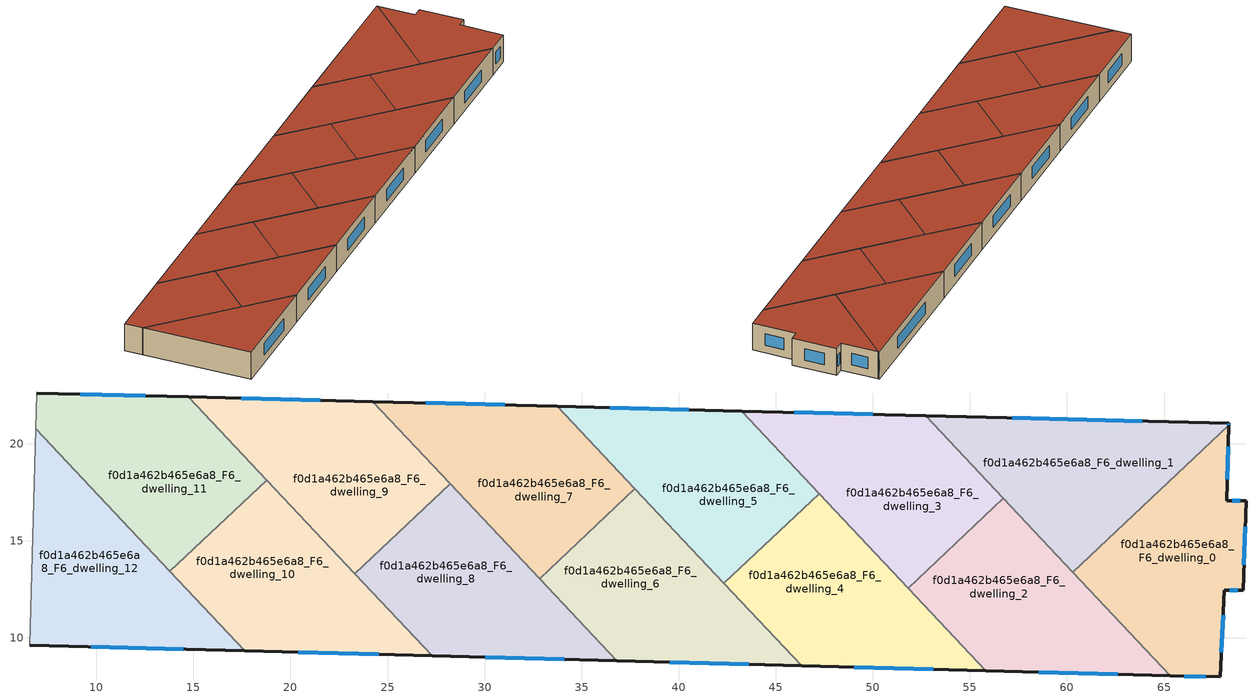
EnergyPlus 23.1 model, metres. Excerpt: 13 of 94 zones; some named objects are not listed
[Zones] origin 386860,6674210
f0d1a462b465e6a8_F6_dwelling_0
 floor to f0d1a462b465e6a8_F5_dwelling_0 (EU_floor_Construction): 68.34,20.94 68.22,17.07 69.22,17.04 69.07,12.44 68.1,12.45 67.88,7.98 65.32,8.05 60.3,13.37 z18
 wall outside (EU_wall_Construction): 65.32,8.05 67.88,7.98 68.1,12.45 69.07,12.44 69.22,17.04 68.22,17.07 68.34,20.94 z18:21
 wall to f0d1a462b465e6a8_F6_dwelling_1 (EU_wall_Construction): 68.34,20.94 60.3,13.37 z18:21
 wall to f0d1a462b465e6a8_F6_dwelling_2 (EU_wall_Construction): 60.3,13.37 65.32,8.05 z18:21
 window (EU_Window_Construction): 68.25,18.17 68.31,19.83 / 68.94,17.05 68.51,17.06 / 69.11,13.75 69.18,15.73 / 68.38,12.44 68.79,12.44 / 67.95,9.26 68.04,11.17 / 66.05,8.03 67.15,8 z18.86:20.14
 roof outside (EU_roof_Construction): 67.88,7.98 68.1,12.45 69.07,12.44 69.22,17.04 68.22,17.07 68.34,20.94 60.3,13.37 65.32,8.05 z21
f0d1a462b465e6a8_F6_dwelling_1
 floor to f0d1a462b465e6a8_F5_dwelling_1 (EU_floor_Construction): 68.35,21.04 68.34,20.94 60.3,13.37 52.71,21.44 z18
 wall outside (EU_wall_Construction): 68.34,20.94 68.35,21.04 52.71,21.44 z18:21
 wall to f0d1a462b465e6a8_F6_dwelling_3 (EU_wall_Construction): 52.71,21.44 56.73,17.18 z18:21
 wall to f0d1a462b465e6a8_F6_dwelling_2 (EU_wall_Construction): 56.73,17.18 60.3,13.37 z18:21
 window (EU_Window_Construction): 68.34,20.97 68.35,21.01 / 63.88,21.15 57.18,21.33 z18.86:20.14
 roof outside (EU_roof_Construction): 68.34,20.94 68.35,21.04 52.71,21.44 60.3,13.37 z21
f0d1a462b465e6a8_F6_dwelling_10
 floor to f0d1a462b465e6a8_F5_dwelling_10 (EU_floor_Construction): 18.78,18.12 27.3,9.07 17.65,9.32 13.79,13.42 z18
 wall outside (EU_wall_Construction): 17.65,9.32 27.3,9.07 z18:21
 wall to f0d1a462b465e6a8_F6_dwelling_11 (EU_wall_Construction): 18.78,18.12 13.79,13.42 z18:21
 wall to f0d1a462b465e6a8_F6_dwelling_12 (EU_wall_Construction): 13.79,13.42 17.65,9.32 z18:21
 wall to f0d1a462b465e6a8_F6_dwelling_9 (EU_wall_Construction): 23.32,13.3 18.78,18.12 z18:21
 wall to f0d1a462b465e6a8_F6_dwelling_8 (EU_wall_Construction): 27.3,9.07 23.32,13.3 z18:21
 window (EU_Window_Construction): 20.41,9.25 24.55,9.14 z18.86:20.14
 roof outside (EU_roof_Construction): 27.3,9.07 18.78,18.12 13.79,13.42 17.65,9.32 z21
f0d1a462b465e6a8_F6_dwelling_11
 floor to f0d1a462b465e6a8_F5_dwelling_11 (EU_floor_Construction): 14.75,22.41 18.78,18.12 13.79,13.42 6.87,20.77 6.92,22.61 z18
 wall outside (EU_wall_Construction): 14.75,22.41 6.92,22.61 z18:21
 wall adiabatic (EU_wall_Construction): 6.92,22.61 6.87,20.77 z18:21
 wall to f0d1a462b465e6a8_F6_dwelling_9 (EU_wall_Construction): 18.78,18.12 14.75,22.41 z18:21
 wall to f0d1a462b465e6a8_F6_dwelling_12 (EU_wall_Construction): 6.87,20.77 13.79,13.42 z18:21
 window (EU_Window_Construction): 12.51,22.46 9.16,22.55 z18.86:20.14
 roof outside (EU_roof_Construction): 18.78,18.12 14.75,22.41 6.92,22.61 6.87,20.77 13.79,13.42 z21
f0d1a462b465e6a8_F6_dwelling_12
 floor to f0d1a462b465e6a8_F5_dwelling_12 (EU_floor_Construction): 6.87,20.77 17.65,9.32 6.56,9.62 z18
 wall outside (EU_wall_Construction): 6.56,9.62 17.65,9.32 z18:21
 wall adiabatic (EU_wall_Construction): 6.87,20.77 6.56,9.62 z18:21
 window (EU_Window_Construction): 9.73,9.54 14.48,9.41 z18.86:20.14
 roof outside (EU_roof_Construction): 17.65,9.32 6.87,20.77 6.56,9.62 z21
f0d1a462b465e6a8_F6_dwelling_2
 floor to f0d1a462b465e6a8_F5_dwelling_2 (EU_floor_Construction): 56.72,17.18 65.32,8.05 55.83,8.3 51.82,12.56 z18
 wall outside (EU_wall_Construction): 55.83,8.3 65.32,8.05 z18:21
 wall to f0d1a462b465e6a8_F6_dwelling_4 (EU_wall_Construction): 51.82,12.56 55.83,8.3 z18:21
 wall to f0d1a462b465e6a8_F6_dwelling_3 (EU_wall_Construction): 56.72,17.18 51.82,12.56 z18:21
 window (EU_Window_Construction): 58.54,8.23 62.61,8.12 z18.86:20.14
 roof outside (EU_roof_Construction): 65.32,8.05 56.72,17.18 51.82,12.56 55.83,8.3 z21
f0d1a462b465e6a8_F6_dwelling_3
 floor to f0d1a462b465e6a8_F5_dwelling_3 (EU_floor_Construction): 52.71,21.44 56.72,17.18 51.82,12.56 43.23,21.68 z18
 wall outside (EU_wall_Construction): 52.71,21.44 43.23,21.68 z18:21
 wall to f0d1a462b465e6a8_F6_dwelling_5 (EU_wall_Construction): 43.23,21.68 47.24,17.43 z18:21
 wall to f0d1a462b465e6a8_F6_dwelling_4 (EU_wall_Construction): 47.24,17.43 51.82,12.56 z18:21
 window (EU_Window_Construction): 50,21.51 45.94,21.61 z18.86:20.14
 roof outside (EU_roof_Construction): 56.72,17.18 52.71,21.44 43.23,21.68 51.82,12.56 z21
f0d1a462b465e6a8_F6_dwelling_4
 floor to f0d1a462b465e6a8_F5_dwelling_4 (EU_floor_Construction): 47.24,17.43 55.83,8.3 46.33,8.56 42.33,12.8 z18
 wall outside (EU_wall_Construction): 46.33,8.56 55.83,8.3 z18:21
 wall to f0d1a462b465e6a8_F6_dwelling_5 (EU_wall_Construction): 47.24,17.43 42.33,12.8 z18:21
 wall to f0d1a462b465e6a8_F6_dwelling_6 (EU_wall_Construction): 42.33,12.8 46.33,8.56 z18:21
 window (EU_Window_Construction): 49.04,8.48 53.11,8.38 z18.86:20.14
 roof outside (EU_roof_Construction): 55.83,8.3 47.24,17.43 42.33,12.8 46.33,8.56 z21
f0d1a462b465e6a8_F6_dwelling_5
 floor to f0d1a462b465e6a8_F5_dwelling_5 (EU_floor_Construction): 43.23,21.68 47.24,17.43 42.33,12.8 33.75,21.92 z18
 wall outside (EU_wall_Construction): 43.23,21.68 33.75,21.92 z18:21
 wall to f0d1a462b465e6a8_F6_dwelling_7 (EU_wall_Construction): 33.75,21.92 37.74,17.68 z18:21
 wall to f0d1a462b465e6a8_F6_dwelling_6 (EU_wall_Construction): 37.74,17.68 42.33,12.8 z18:21
 window (EU_Window_Construction): 40.52,21.75 36.46,21.85 z18.86:20.14
 roof outside (EU_roof_Construction): 47.24,17.43 43.23,21.68 33.75,21.92 42.33,12.8 z21
f0d1a462b465e6a8_F6_dwelling_6
 floor to f0d1a462b465e6a8_F5_dwelling_6 (EU_floor_Construction): 37.74,17.68 46.33,8.56 36.82,8.81 32.83,13.05 z18
 wall outside (EU_wall_Construction): 36.82,8.81 46.33,8.56 z18:21
 wall to f0d1a462b465e6a8_F6_dwelling_7 (EU_wall_Construction): 37.74,17.68 32.83,13.05 z18:21
 wall to f0d1a462b465e6a8_F6_dwelling_8 (EU_wall_Construction): 32.83,13.05 36.82,8.81 z18:21
 window (EU_Window_Construction): 39.54,8.74 43.61,8.63 z18.86:20.14
 roof outside (EU_roof_Construction): 46.33,8.56 37.74,17.68 32.83,13.05 36.82,8.81 z21
f0d1a462b465e6a8_F6_dwelling_7
 floor to f0d1a462b465e6a8_F5_dwelling_7 (EU_floor_Construction): 33.75,21.92 37.74,17.68 32.83,13.05 24.25,22.17 z18
 wall outside (EU_wall_Construction): 33.75,21.92 24.25,22.17 z18:21
 wall to f0d1a462b465e6a8_F6_dwelling_9 (EU_wall_Construction): 24.25,22.17 28.24,17.93 z18:21
 wall to f0d1a462b465e6a8_F6_dwelling_8 (EU_wall_Construction): 28.24,17.93 32.83,13.05 z18:21
 window (EU_Window_Construction): 31.03,21.99 26.96,22.1 z18.86:20.14
 roof outside (EU_roof_Construction): 37.74,17.68 33.75,21.92 24.25,22.17 32.83,13.05 z21
f0d1a462b465e6a8_F6_dwelling_8
 floor to f0d1a462b465e6a8_F5_dwelling_8 (EU_floor_Construction): 28.24,17.93 36.82,8.81 27.3,9.07 23.32,13.3 z18
 wall outside (EU_wall_Construction): 27.3,9.07 36.82,8.81 z18:21
 wall to f0d1a462b465e6a8_F6_dwelling_9 (EU_wall_Construction): 28.24,17.93 23.32,13.3 z18:21
 window (EU_Window_Construction): 30.02,8.99 34.1,8.88 z18.86:20.14
 roof outside (EU_roof_Construction): 36.82,8.81 28.24,17.93 23.32,13.3 27.3,9.07 z21
f0d1a462b465e6a8_F6_dwelling_9
 floor to f0d1a462b465e6a8_F5_dwelling_9 (EU_floor_Construction): 24.25,22.17 28.24,17.93 23.32,13.3 14.75,22.41 z18
 wall outside (EU_wall_Construction): 24.25,22.17 14.75,22.41 z18:21
 window (EU_Window_Construction): 21.53,22.23 17.46,22.34 z18.86:20.14
 roof outside (EU_roof_Construction): 28.24,17.93 24.25,22.17 14.75,22.41 23.32,13.3 z21
[Building]
EU S2 Campaign: North Axis=0; Terrain=City; Solar Distribution=FullExterior
[Site:Location]
Helsinki-Vantaa.AP: Latitude=60.317; Longitude=24.963; Time Zone=2; Elevation=54.6
[SizingPeriod:WeatherFileDays]
AnnualSizingPeriod: Begin Month=1; Begin Day of Month=1; End Month=12; End Day of Month=31; Day of Week for Start Day=Monday; Use Weather File Daylight Saving Period=No; Use Weather File Rain and Snow Indicators=No
[MATERIAL]
EU_InternalMass_Material: Roughness=MediumRough; Thickness=0.1; Conductivity=1; Density=1800; Specific Heat=900; Thermal Absorptance=0.9; Solar Absorptance=0.7; Visible Absorptance=0.7
[MATERIAL:NOMASS] Roughness=MediumRough; Thermal Absorptance=0.9; Solar Absorptance=0.7; Visible Absorptance=0.7
Name | Thermal Resistance
EU_wall_NoMass | 1.10183
EU_roof_NoMass; EU_floor_NoMass | 1.70606
[WINDOWMATERIAL:SIMPLEGLAZINGSYSTEM]
EU_Window_SimpleGlazing: UFactor=3.11035; Solar Heat Gain Coefficient=0.8; Visible Transmittance=0.8
[CONSTRUCTION]
EU_wall_Construction: EU_wall_NoMass
EU_roof_Construction: EU_roof_NoMass
EU_floor_Construction: EU_floor_NoMass
EU_Window_Construction: EU_Window_SimpleGlazing
EU_InternalMass_Construction: EU_InternalMass_Material
[ZONE] Type=1; Multiplier=1; Ceiling Height=autocalculate; Floor Area=autocalculate; Part of Total Floor Area=Yes
Name | Volume
f0d1a462b465e6a8_F6_dwelling_0 | 185.725
f0d1a462b465e6a8_F6_dwelling_1; f0d1a462b465e6a8_F6_dwelling_5 | 185.736
f0d1a462b465e6a8_F6_dwelling_10 | 185.727
f0d1a462b465e6a8_F6_dwelling_11 | 185.731
f0d1a462b465e6a8_F6_dwelling_12 | 185.738
f0d1a462b465e6a8_F6_dwelling_2 | 185.713
f0d1a462b465e6a8_F6_dwelling_3; f0d1a462b465e6a8_F6_dwelling_6 | 185.733
f0d1a462b465e6a8_F6_dwelling_4 | 185.744
f0d1a462b465e6a8_F6_dwelling_7 | 185.737
f0d1a462b465e6a8_F6_dwelling_8 | 185.714
f0d1a462b465e6a8_F6_dwelling_9 | 185.728
[INTERNALMASS] Construction=EU_InternalMass_Construction
Name | Zone or ZoneList | Surface Area
f0d1a462b465e6a8_F6_dwelling_0_EU_InternalMass | f0d1a462b465e6a8_F6_dwelling_0 | 61.9085
f0d1a462b465e6a8_F6_dwelling_1_EU_InternalMass | f0d1a462b465e6a8_F6_dwelling_1 | 61.9151
f0d1a462b465e6a8_F6_dwelling_2_EU_InternalMass | f0d1a462b465e6a8_F6_dwelling_2 | 61.9043
f0d1a462b465e6a8_F6_dwelling_3_EU_InternalMass | f0d1a462b465e6a8_F6_dwelling_3 | 61.9117
f0d1a462b465e6a8_F6_dwelling_4_EU_InternalMass | f0d1a462b465e6a8_F6_dwelling_4 | 61.9142
f0d1a462b465e6a8_F6_dwelling_5_EU_InternalMass | f0d1a462b465e6a8_F6_dwelling_5 | 61.9121
f0d1a462b465e6a8_F6_dwelling_6_EU_InternalMass | f0d1a462b465e6a8_F6_dwelling_6 | 61.9106
f0d1a462b465e6a8_F6_dwelling_7_EU_InternalMass | f0d1a462b465e6a8_F6_dwelling_7 | 61.9128
f0d1a462b465e6a8_F6_dwelling_8_EU_InternalMass | f0d1a462b465e6a8_F6_dwelling_8 | 61.9069
f0d1a462b465e6a8_F6_dwelling_9_EU_InternalMass | f0d1a462b465e6a8_F6_dwelling_9 | 61.909
f0d1a462b465e6a8_F6_dwelling_10_EU_InternalMass | f0d1a462b465e6a8_F6_dwelling_10 | 61.91
f0d1a462b465e6a8_F6_dwelling_11_EU_InternalMass | f0d1a462b465e6a8_F6_dwelling_11 | 61.912
f0d1a462b465e6a8_F6_dwelling_12_EU_InternalMass | f0d1a462b465e6a8_F6_dwelling_12 | 61.9128
[OTHEREQUIPMENT] Fuel Type=Electricity; Design Level Calculation Method=Watts/Area; Power per Zone Floor Area=1; Fraction Latent=0; Fraction Radiant=0; Fraction Lost=0; Carbon Dioxide Generation Rate=0; EndUse Subcategory=EU_Step8_InternalGains
Name | Zone or ZoneList or Space or SpaceList | Schedule
EU_Step8_InternalGain_f0d1a462b465e6a8_F6_dwelling_0_f000 | f0d1a462b465e6a8_F6_dwelling_0 | EU_Step8_GainSchedule_f0d1a462b465e6a8_F6_dwelling_0_f000
EU_Step8_InternalGain_f0d1a462b465e6a8_F6_dwelling_1_f000 | f0d1a462b465e6a8_F6_dwelling_1 | EU_Step8_GainSchedule_f0d1a462b465e6a8_F6_dwelling_1_f000
EU_Step8_InternalGain_f0d1a462b465e6a8_F6_dwelling_2_f000 | f0d1a462b465e6a8_F6_dwelling_2 | EU_Step8_GainSchedule_f0d1a462b465e6a8_F6_dwelling_2_f000
EU_Step8_InternalGain_f0d1a462b465e6a8_F6_dwelling_3_f000 | f0d1a462b465e6a8_F6_dwelling_3 | EU_Step8_GainSchedule_f0d1a462b465e6a8_F6_dwelling_3_f000
EU_Step8_InternalGain_f0d1a462b465e6a8_F6_dwelling_4_f000 | f0d1a462b465e6a8_F6_dwelling_4 | EU_Step8_GainSchedule_f0d1a462b465e6a8_F6_dwelling_4_f000
EU_Step8_InternalGain_f0d1a462b465e6a8_F6_dwelling_5_f000 | f0d1a462b465e6a8_F6_dwelling_5 | EU_Step8_GainSchedule_f0d1a462b465e6a8_F6_dwelling_5_f000
EU_Step8_InternalGain_f0d1a462b465e6a8_F6_dwelling_6_f000 | f0d1a462b465e6a8_F6_dwelling_6 | EU_Step8_GainSchedule_f0d1a462b465e6a8_F6_dwelling_6_f000
EU_Step8_InternalGain_f0d1a462b465e6a8_F6_dwelling_7_f000 | f0d1a462b465e6a8_F6_dwelling_7 | EU_Step8_GainSchedule_f0d1a462b465e6a8_F6_dwelling_7_f000
EU_Step8_InternalGain_f0d1a462b465e6a8_F6_dwelling_8_f000 | f0d1a462b465e6a8_F6_dwelling_8 | EU_Step8_GainSchedule_f0d1a462b465e6a8_F6_dwelling_8_f000
EU_Step8_InternalGain_f0d1a462b465e6a8_F6_dwelling_9_f000 | f0d1a462b465e6a8_F6_dwelling_9 | EU_Step8_GainSchedule_f0d1a462b465e6a8_F6_dwelling_9_f000
EU_Step8_InternalGain_f0d1a462b465e6a8_F6_dwelling_10_f000 | f0d1a462b465e6a8_F6_dwelling_10 | EU_Step8_GainSchedule_f0d1a462b465e6a8_F6_dwelling_10_f000
EU_Step8_InternalGain_f0d1a462b465e6a8_F6_dwelling_11_f000 | f0d1a462b465e6a8_F6_dwelling_11 | EU_Step8_GainSchedule_f0d1a462b465e6a8_F6_dwelling_11_f000
EU_Step8_InternalGain_f0d1a462b465e6a8_F6_dwelling_12_f000 | f0d1a462b465e6a8_F6_dwelling_12 | EU_Step8_GainSchedule_f0d1a462b465e6a8_F6_dwelling_12_f000
[ZONEVENTILATION:DESIGNFLOWRATE] Schedule=EU_AlwaysOn; Design Flow Rate Calculation Method=AirChanges/Hour; Air Changes per Hour=0.756316; Ventilation Type=Natural; Fan Pressure Rise=0; Fan Total Efficiency=1; Constant Term Coefficient=1; Temperature Term Coefficient=0; Velocity Term Coefficient=0; Velocity Squared Term Coefficient=0; Minimum Indoor Temperature=-100; Maximum Indoor Temperature=100; Delta Temperature=-100; Minimum Outdoor Temperature=-100; Maximum Outdoor Temperature=100; Maximum Wind Speed=40
Name | Zone or ZoneList or Space or SpaceList
EU_ConstantAir_f0d1a462b465e6a8_F6_dwelling_0 | f0d1a462b465e6a8_F6_dwelling_0
EU_ConstantAir_f0d1a462b465e6a8_F6_dwelling_1 | f0d1a462b465e6a8_F6_dwelling_1
EU_ConstantAir_f0d1a462b465e6a8_F6_dwelling_2 | f0d1a462b465e6a8_F6_dwelling_2
EU_ConstantAir_f0d1a462b465e6a8_F6_dwelling_3 | f0d1a462b465e6a8_F6_dwelling_3
EU_ConstantAir_f0d1a462b465e6a8_F6_dwelling_4 | f0d1a462b465e6a8_F6_dwelling_4
EU_ConstantAir_f0d1a462b465e6a8_F6_dwelling_5 | f0d1a462b465e6a8_F6_dwelling_5
EU_ConstantAir_f0d1a462b465e6a8_F6_dwelling_6 | f0d1a462b465e6a8_F6_dwelling_6
EU_ConstantAir_f0d1a462b465e6a8_F6_dwelling_7 | f0d1a462b465e6a8_F6_dwelling_7
EU_ConstantAir_f0d1a462b465e6a8_F6_dwelling_8 | f0d1a462b465e6a8_F6_dwelling_8
EU_ConstantAir_f0d1a462b465e6a8_F6_dwelling_9 | f0d1a462b465e6a8_F6_dwelling_9
EU_ConstantAir_f0d1a462b465e6a8_F6_dwelling_10 | f0d1a462b465e6a8_F6_dwelling_10
EU_ConstantAir_f0d1a462b465e6a8_F6_dwelling_11 | f0d1a462b465e6a8_F6_dwelling_11
EU_ConstantAir_f0d1a462b465e6a8_F6_dwelling_12 | f0d1a462b465e6a8_F6_dwelling_12
[HVACTEMPLATE:ZONE:IDEALLOADSAIRSYSTEM] System Availability Schedule=EU_AlwaysOn; Maximum Heating Supply Air Temperature=50; Minimum Cooling Supply Air Temperature=13; Maximum Heating Supply Air Humidity Ratio=0.0156; Minimum Cooling Supply Air Humidity Ratio=0.0077; Heating Limit=NoLimit; Cooling Limit=NoLimit; Heating Availability Schedule=EU_AlwaysOn; Cooling Availability Schedule=EU_CoolingOff; Dehumidification Control Type=ConstantSensibleHeatRatio; Cooling Sensible Heat Ratio=0.7; Dehumidification Setpoint=60; Humidification Control Type=None; Humidification Setpoint=30; Outdoor Air Method=None; Outdoor Air Flow Rate per Person=0.00944; Outdoor Air Flow Rate per Zone Floor Area=0; Outdoor Air Flow Rate per Zone=0; Demand Controlled Ventilation Type=None; Outdoor Air Economizer Type=NoEconomizer; Heat Recovery Type=None; Sensible Heat Recovery Effectiveness=0.7; Latent Heat Recovery Effectiveness=0.65
Name | Template Thermostat
f0d1a462b465e6a8_F6_dwelling_0 | EU_HeatOnly_f0d1a462b465e6a8_F6_dwelling_0
f0d1a462b465e6a8_F6_dwelling_1 | EU_HeatOnly_f0d1a462b465e6a8_F6_dwelling_1
f0d1a462b465e6a8_F6_dwelling_2 | EU_HeatOnly_f0d1a462b465e6a8_F6_dwelling_2
f0d1a462b465e6a8_F6_dwelling_3 | EU_HeatOnly_f0d1a462b465e6a8_F6_dwelling_3
f0d1a462b465e6a8_F6_dwelling_4 | EU_HeatOnly_f0d1a462b465e6a8_F6_dwelling_4
f0d1a462b465e6a8_F6_dwelling_5 | EU_HeatOnly_f0d1a462b465e6a8_F6_dwelling_5
f0d1a462b465e6a8_F6_dwelling_6 | EU_HeatOnly_f0d1a462b465e6a8_F6_dwelling_6
f0d1a462b465e6a8_F6_dwelling_7 | EU_HeatOnly_f0d1a462b465e6a8_F6_dwelling_7
f0d1a462b465e6a8_F6_dwelling_8 | EU_HeatOnly_f0d1a462b465e6a8_F6_dwelling_8
f0d1a462b465e6a8_F6_dwelling_9 | EU_HeatOnly_f0d1a462b465e6a8_F6_dwelling_9
f0d1a462b465e6a8_F6_dwelling_10 | EU_HeatOnly_f0d1a462b465e6a8_F6_dwelling_10
f0d1a462b465e6a8_F6_dwelling_11 | EU_HeatOnly_f0d1a462b465e6a8_F6_dwelling_11
f0d1a462b465e6a8_F6_dwelling_12 | EU_HeatOnly_f0d1a462b465e6a8_F6_dwelling_12
[SIZING:ZONE] Zone Cooling Design Supply Air Temperature Input Method=SupplyAirTemperature; Zone Cooling Design Supply Air Temperature=13; Zone Heating Design Supply Air Temperature Input Method=SupplyAirTemperature; Zone Heating Design Supply Air Temperature=50; Zone Cooling Design Supply Air Humidity Ratio=0.008; Zone Heating Design Supply Air Humidity Ratio=0.008; Cooling Design Air Flow Method=DesignDay; Cooling Design Air Flow Rate=0; Cooling Minimum Air Flow per Zone Floor Area=0.000762; Cooling Minimum Air Flow=0; Cooling Minimum Air Flow Fraction=0.2; Heating Design Air Flow Method=DesignDay; Heating Design Air Flow Rate=0; Heating Maximum Air Flow per Zone Floor Area=0.002032; Heating Maximum Air Flow=0.141576; Heating Maximum Air Flow Fraction=0.3; Account for Dedicated Outdoor Air System=No; Dedicated Outdoor Air System Control Strategy=NeutralSupplyAir; Dedicated Outdoor Air Low Setpoint Temperature for Design=autosize; Dedicated Outdoor Air High Setpoint Temperature for Design=autosize; Zone Load Sizing Method=Sensible Load Only No Latent Load; Zone Latent Cooling Design Supply Air Humidity Ratio Input Method=HumidityRatioDifference; Zone Cooling Design Supply Air Humidity Ratio Difference=0.005; Zone Latent Heating Design Supply Air Humidity Ratio Input Method=HumidityRatioDifference; Zone Humidification Design Supply Air Humidity Ratio Difference=0.005
f0d1a462b465e6a8_F6_dwelling_0; f0d1a462b465e6a8_F6_dwelling_1; f0d1a462b465e6a8_F6_dwelling_2; f0d1a462b465e6a8_F6_dwelling_3; f0d1a462b465e6a8_F6_dwelling_4; f0d1a462b465e6a8_F6_dwelling_5; f0d1a462b465e6a8_F6_dwelling_6; f0d1a462b465e6a8_F6_dwelling_7; f0d1a462b465e6a8_F6_dwelling_8; f0d1a462b465e6a8_F6_dwelling_9; f0d1a462b465e6a8_F6_dwelling_10; f0d1a462b465e6a8_F6_dwelling_11; f0d1a462b465e6a8_F6_dwelling_12
[SCHEDULE:CONSTANT]
Name | Hourly Value
EU_AlwaysOn | 1
EU_CoolingOff | 0
[SCHEDULE:FILE] Column Number=1; Rows to Skip at Top=0; Number of Hours of Data=8760; Column Separator=Comma; Interpolate to Timestep=No; Minutes per Item=60; Adjust Schedule for Daylight Savings=Yes
Name | File
EU_Step8_GainSchedule_f0d1a462b465e6a8_F6_dwelling_0_f000 | ../../schedules/f0d1a462b465e6a8/f0d1a462b465e6a8_F6_dwelling_0_f000_gain.csv
EU_Step8_GainSchedule_f0d1a462b465e6a8_F6_dwelling_1_f000 | ../../schedules/f0d1a462b465e6a8/f0d1a462b465e6a8_F6_dwelling_1_f000_gain.csv
EU_Step8_GainSchedule_f0d1a462b465e6a8_F6_dwelling_2_f000 | ../../schedules/f0d1a462b465e6a8/f0d1a462b465e6a8_F6_dwelling_2_f000_gain.csv
EU_Step8_GainSchedule_f0d1a462b465e6a8_F6_dwelling_3_f000 | ../../schedules/f0d1a462b465e6a8/f0d1a462b465e6a8_F6_dwelling_3_f000_gain.csv
EU_Step8_GainSchedule_f0d1a462b465e6a8_F6_dwelling_4_f000 | ../../schedules/f0d1a462b465e6a8/f0d1a462b465e6a8_F6_dwelling_4_f000_gain.csv
EU_Step8_GainSchedule_f0d1a462b465e6a8_F6_dwelling_5_f000 | ../../schedules/f0d1a462b465e6a8/f0d1a462b465e6a8_F6_dwelling_5_f000_gain.csv
EU_Step8_GainSchedule_f0d1a462b465e6a8_F6_dwelling_6_f000 | ../../schedules/f0d1a462b465e6a8/f0d1a462b465e6a8_F6_dwelling_6_f000_gain.csv
EU_Step8_GainSchedule_f0d1a462b465e6a8_F6_dwelling_7_f000 | ../../schedules/f0d1a462b465e6a8/f0d1a462b465e6a8_F6_dwelling_7_f000_gain.csv
EU_Step8_GainSchedule_f0d1a462b465e6a8_F6_dwelling_8_f000 | ../../schedules/f0d1a462b465e6a8/f0d1a462b465e6a8_F6_dwelling_8_f000_gain.csv
EU_Step8_GainSchedule_f0d1a462b465e6a8_F6_dwelling_9_f000 | ../../schedules/f0d1a462b465e6a8/f0d1a462b465e6a8_F6_dwelling_9_f000_gain.csv
EU_Step8_GainSchedule_f0d1a462b465e6a8_F6_dwelling_10_f000 | ../../schedules/f0d1a462b465e6a8/f0d1a462b465e6a8_F6_dwelling_10_f000_gain.csv
EU_Step8_GainSchedule_f0d1a462b465e6a8_F6_dwelling_11_f000 | ../../schedules/f0d1a462b465e6a8/f0d1a462b465e6a8_F6_dwelling_11_f000_gain.csv
EU_Step8_GainSchedule_f0d1a462b465e6a8_F6_dwelling_12_f000 | ../../schedules/f0d1a462b465e6a8/f0d1a462b465e6a8_F6_dwelling_12_f000_gain.csv
